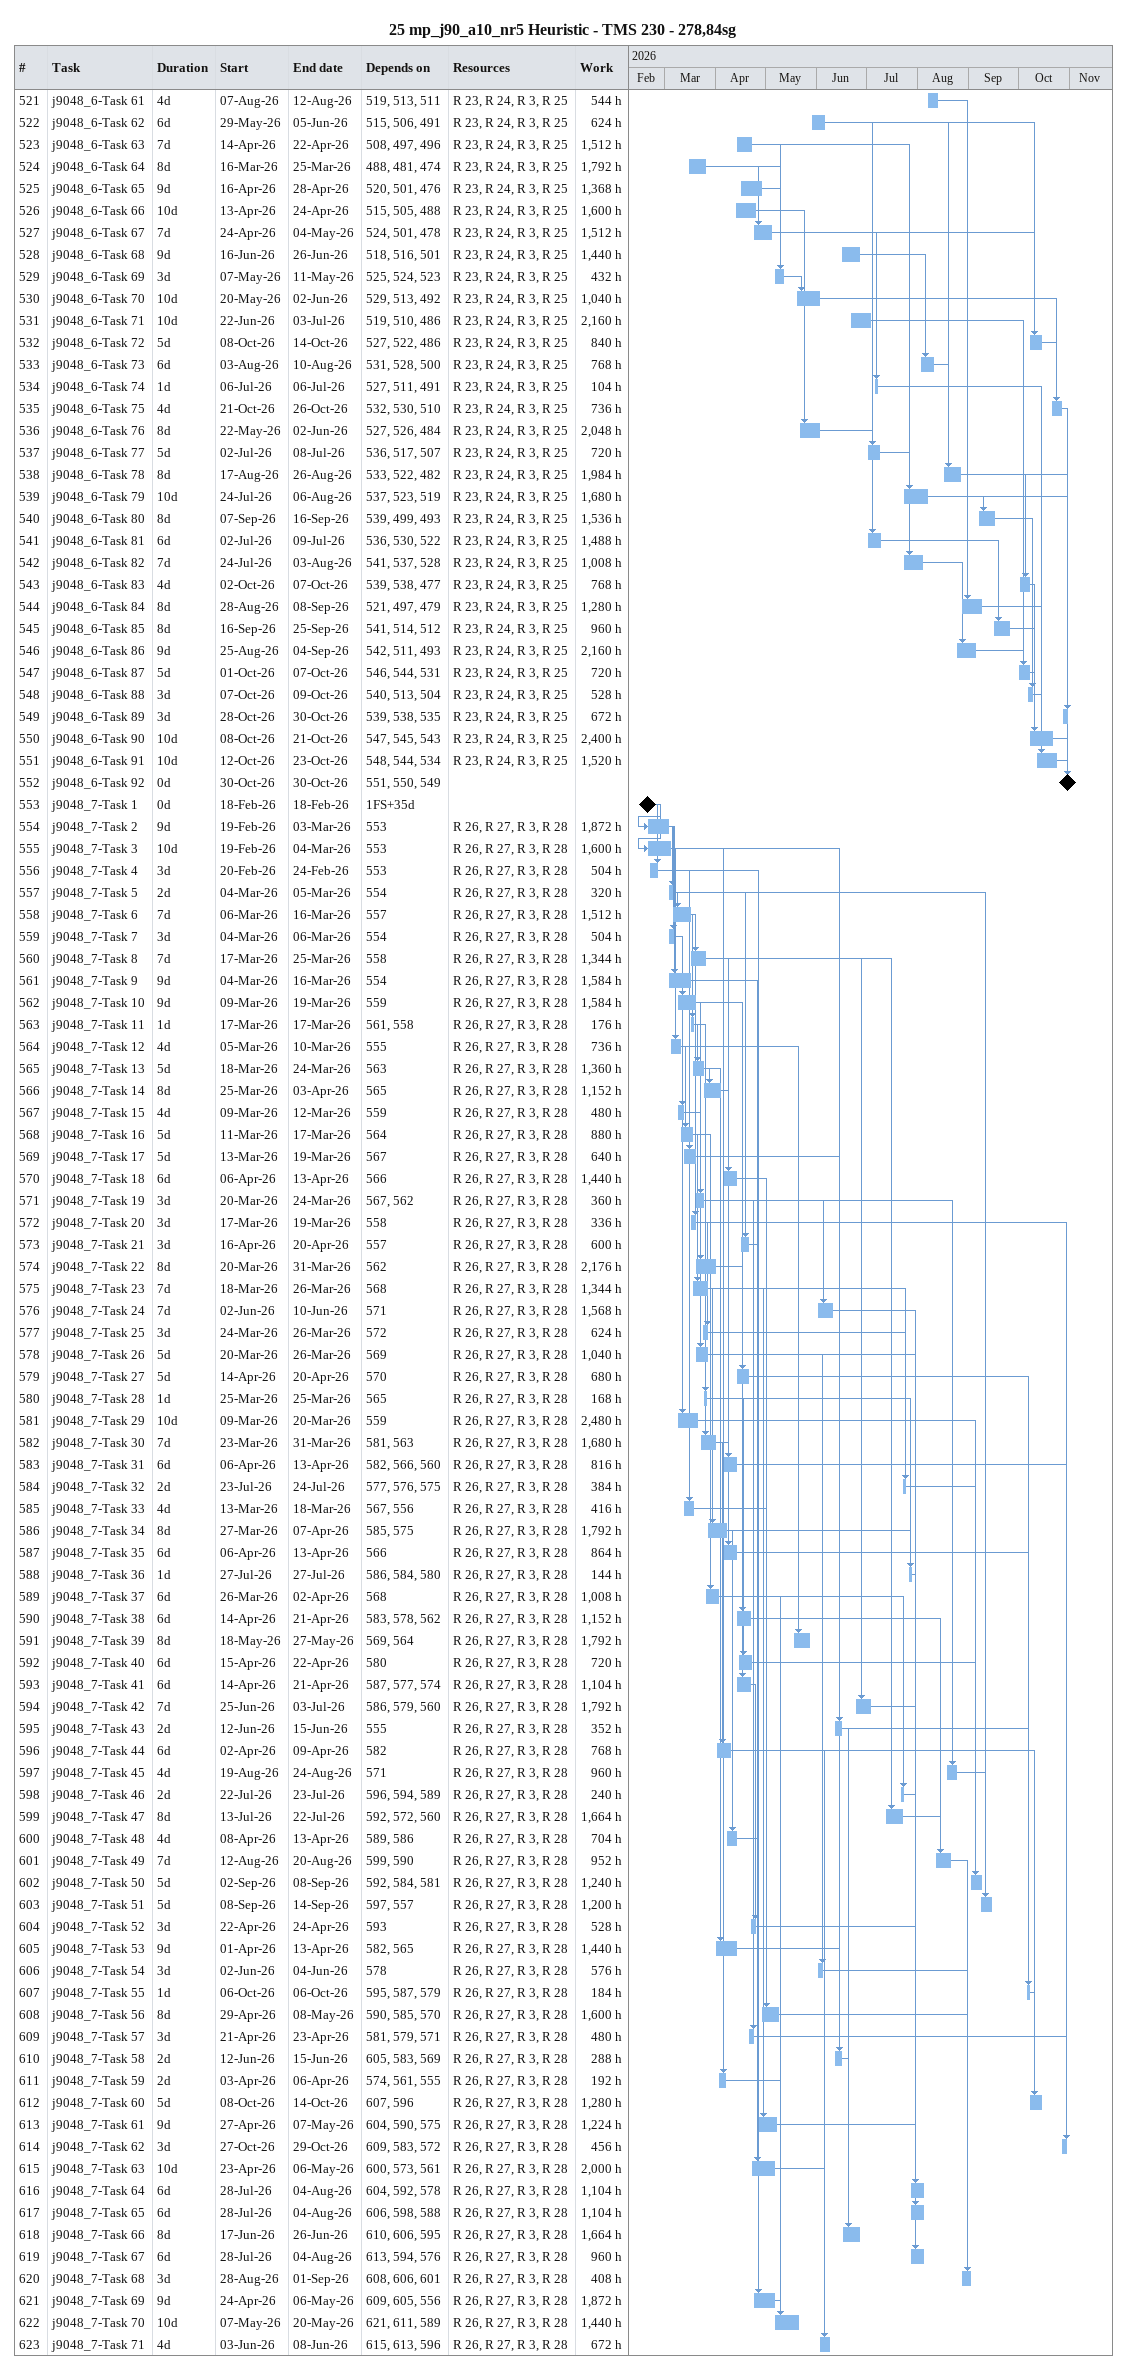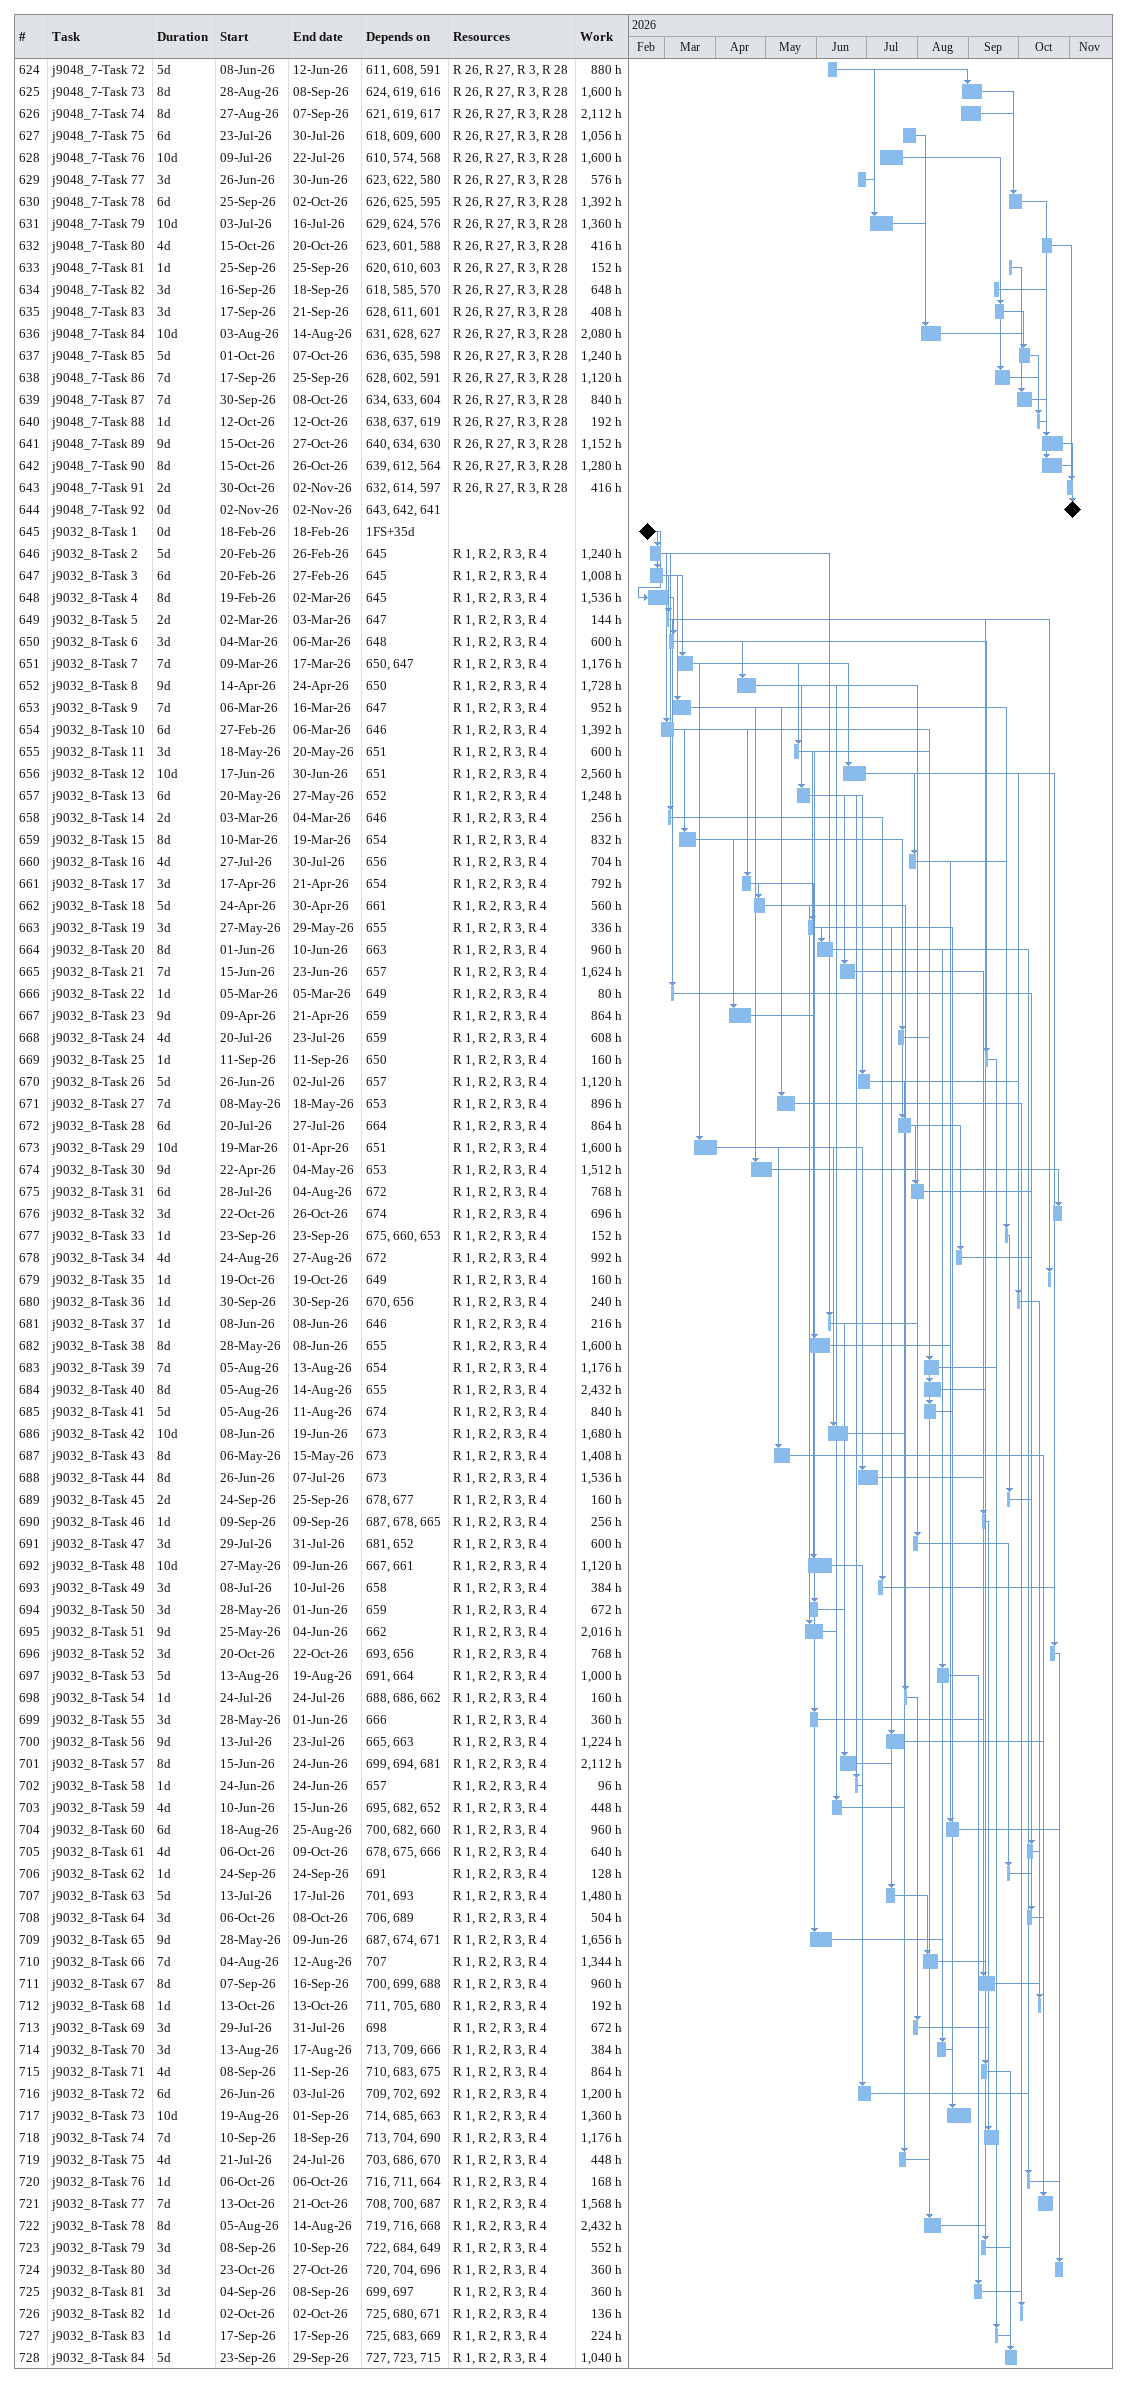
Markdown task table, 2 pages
25 mp_j90_a10_nr5 Heuristic - TMS 230 - 278,84sg

| ID | Task | Duration | Start | Finish | Predecessors | Resources | Work (h) |
|---|---|---|---|---|---|---|---|
| 521 | j9048_6-Task 61 | 4d | 2026-08-07 | 2026-08-12 | 519, 513, 511 | R 23, R 24, R 3, R 25 | 544 |
| 522 | j9048_6-Task 62 | 6d | 2026-05-29 | 2026-06-05 | 515, 506, 491 | R 23, R 24, R 3, R 25 | 624 |
| 523 | j9048_6-Task 63 | 7d | 2026-04-14 | 2026-04-22 | 508, 497, 496 | R 23, R 24, R 3, R 25 | 1512 |
| 524 | j9048_6-Task 64 | 8d | 2026-03-16 | 2026-03-25 | 488, 481, 474 | R 23, R 24, R 3, R 25 | 1792 |
| 525 | j9048_6-Task 65 | 9d | 2026-04-16 | 2026-04-28 | 520, 501, 476 | R 23, R 24, R 3, R 25 | 1368 |
| 526 | j9048_6-Task 66 | 10d | 2026-04-13 | 2026-04-24 | 515, 505, 488 | R 23, R 24, R 3, R 25 | 1600 |
| 527 | j9048_6-Task 67 | 7d | 2026-04-24 | 2026-05-04 | 524, 501, 478 | R 23, R 24, R 3, R 25 | 1512 |
| 528 | j9048_6-Task 68 | 9d | 2026-06-16 | 2026-06-26 | 518, 516, 501 | R 23, R 24, R 3, R 25 | 1440 |
| 529 | j9048_6-Task 69 | 3d | 2026-05-07 | 2026-05-11 | 525, 524, 523 | R 23, R 24, R 3, R 25 | 432 |
| 530 | j9048_6-Task 70 | 10d | 2026-05-20 | 2026-06-02 | 529, 513, 492 | R 23, R 24, R 3, R 25 | 1040 |
| 531 | j9048_6-Task 71 | 10d | 2026-06-22 | 2026-07-03 | 519, 510, 486 | R 23, R 24, R 3, R 25 | 2160 |
| 532 | j9048_6-Task 72 | 5d | 2026-10-08 | 2026-10-14 | 527, 522, 486 | R 23, R 24, R 3, R 25 | 840 |
| 533 | j9048_6-Task 73 | 6d | 2026-08-03 | 2026-08-10 | 531, 528, 500 | R 23, R 24, R 3, R 25 | 768 |
| 534 | j9048_6-Task 74 | 1d | 2026-07-06 | 2026-07-06 | 527, 511, 491 | R 23, R 24, R 3, R 25 | 104 |
| 535 | j9048_6-Task 75 | 4d | 2026-10-21 | 2026-10-26 | 532, 530, 510 | R 23, R 24, R 3, R 25 | 736 |
| 536 | j9048_6-Task 76 | 8d | 2026-05-22 | 2026-06-02 | 527, 526, 484 | R 23, R 24, R 3, R 25 | 2048 |
| 537 | j9048_6-Task 77 | 5d | 2026-07-02 | 2026-07-08 | 536, 517, 507 | R 23, R 24, R 3, R 25 | 720 |
| 538 | j9048_6-Task 78 | 8d | 2026-08-17 | 2026-08-26 | 533, 522, 482 | R 23, R 24, R 3, R 25 | 1984 |
| 539 | j9048_6-Task 79 | 10d | 2026-07-24 | 2026-08-06 | 537, 523, 519 | R 23, R 24, R 3, R 25 | 1680 |
| 540 | j9048_6-Task 80 | 8d | 2026-09-07 | 2026-09-16 | 539, 499, 493 | R 23, R 24, R 3, R 25 | 1536 |
| 541 | j9048_6-Task 81 | 6d | 2026-07-02 | 2026-07-09 | 536, 530, 522 | R 23, R 24, R 3, R 25 | 1488 |
| 542 | j9048_6-Task 82 | 7d | 2026-07-24 | 2026-08-03 | 541, 537, 528 | R 23, R 24, R 3, R 25 | 1008 |
| 543 | j9048_6-Task 83 | 4d | 2026-10-02 | 2026-10-07 | 539, 538, 477 | R 23, R 24, R 3, R 25 | 768 |
| 544 | j9048_6-Task 84 | 8d | 2026-08-28 | 2026-09-08 | 521, 497, 479 | R 23, R 24, R 3, R 25 | 1280 |
| 545 | j9048_6-Task 85 | 8d | 2026-09-16 | 2026-09-25 | 541, 514, 512 | R 23, R 24, R 3, R 25 | 960 |
| 546 | j9048_6-Task 86 | 9d | 2026-08-25 | 2026-09-04 | 542, 511, 493 | R 23, R 24, R 3, R 25 | 2160 |
| 547 | j9048_6-Task 87 | 5d | 2026-10-01 | 2026-10-07 | 546, 544, 531 | R 23, R 24, R 3, R 25 | 720 |
| 548 | j9048_6-Task 88 | 3d | 2026-10-07 | 2026-10-09 | 540, 513, 504 | R 23, R 24, R 3, R 25 | 528 |
| 549 | j9048_6-Task 89 | 3d | 2026-10-28 | 2026-10-30 | 539, 538, 535 | R 23, R 24, R 3, R 25 | 672 |
| 550 | j9048_6-Task 90 | 10d | 2026-10-08 | 2026-10-21 | 547, 545, 543 | R 23, R 24, R 3, R 25 | 2400 |
| 551 | j9048_6-Task 91 | 10d | 2026-10-12 | 2026-10-23 | 548, 544, 534 | R 23, R 24, R 3, R 25 | 1520 |
| 552 | j9048_6-Task 92 | 0d | 2026-10-30 | 2026-10-30 | 551, 550, 549 |  |  |
| 553 | j9048_7-Task 1 | 0d | 2026-02-18 | 2026-02-18 | 1FS+35d |  |  |
| 554 | j9048_7-Task 2 | 9d | 2026-02-19 | 2026-03-03 | 553 | R 26, R 27, R 3, R 28 | 1872 |
| 555 | j9048_7-Task 3 | 10d | 2026-02-19 | 2026-03-04 | 553 | R 26, R 27, R 3, R 28 | 1600 |
| 556 | j9048_7-Task 4 | 3d | 2026-02-20 | 2026-02-24 | 553 | R 26, R 27, R 3, R 28 | 504 |
| 557 | j9048_7-Task 5 | 2d | 2026-03-04 | 2026-03-05 | 554 | R 26, R 27, R 3, R 28 | 320 |
| 558 | j9048_7-Task 6 | 7d | 2026-03-06 | 2026-03-16 | 557 | R 26, R 27, R 3, R 28 | 1512 |
| 559 | j9048_7-Task 7 | 3d | 2026-03-04 | 2026-03-06 | 554 | R 26, R 27, R 3, R 28 | 504 |
| 560 | j9048_7-Task 8 | 7d | 2026-03-17 | 2026-03-25 | 558 | R 26, R 27, R 3, R 28 | 1344 |
| 561 | j9048_7-Task 9 | 9d | 2026-03-04 | 2026-03-16 | 554 | R 26, R 27, R 3, R 28 | 1584 |
| 562 | j9048_7-Task 10 | 9d | 2026-03-09 | 2026-03-19 | 559 | R 26, R 27, R 3, R 28 | 1584 |
| 563 | j9048_7-Task 11 | 1d | 2026-03-17 | 2026-03-17 | 561, 558 | R 26, R 27, R 3, R 28 | 176 |
| 564 | j9048_7-Task 12 | 4d | 2026-03-05 | 2026-03-10 | 555 | R 26, R 27, R 3, R 28 | 736 |
| 565 | j9048_7-Task 13 | 5d | 2026-03-18 | 2026-03-24 | 563 | R 26, R 27, R 3, R 28 | 1360 |
| 566 | j9048_7-Task 14 | 8d | 2026-03-25 | 2026-04-03 | 565 | R 26, R 27, R 3, R 28 | 1152 |
| 567 | j9048_7-Task 15 | 4d | 2026-03-09 | 2026-03-12 | 559 | R 26, R 27, R 3, R 28 | 480 |
| 568 | j9048_7-Task 16 | 5d | 2026-03-11 | 2026-03-17 | 564 | R 26, R 27, R 3, R 28 | 880 |
| 569 | j9048_7-Task 17 | 5d | 2026-03-13 | 2026-03-19 | 567 | R 26, R 27, R 3, R 28 | 640 |
| 570 | j9048_7-Task 18 | 6d | 2026-04-06 | 2026-04-13 | 566 | R 26, R 27, R 3, R 28 | 1440 |
| 571 | j9048_7-Task 19 | 3d | 2026-03-20 | 2026-03-24 | 567, 562 | R 26, R 27, R 3, R 28 | 360 |
| 572 | j9048_7-Task 20 | 3d | 2026-03-17 | 2026-03-19 | 558 | R 26, R 27, R 3, R 28 | 336 |
| 573 | j9048_7-Task 21 | 3d | 2026-04-16 | 2026-04-20 | 557 | R 26, R 27, R 3, R 28 | 600 |
| 574 | j9048_7-Task 22 | 8d | 2026-03-20 | 2026-03-31 | 562 | R 26, R 27, R 3, R 28 | 2176 |
| 575 | j9048_7-Task 23 | 7d | 2026-03-18 | 2026-03-26 | 568 | R 26, R 27, R 3, R 28 | 1344 |
| 576 | j9048_7-Task 24 | 7d | 2026-06-02 | 2026-06-10 | 571 | R 26, R 27, R 3, R 28 | 1568 |
| 577 | j9048_7-Task 25 | 3d | 2026-03-24 | 2026-03-26 | 572 | R 26, R 27, R 3, R 28 | 624 |
| 578 | j9048_7-Task 26 | 5d | 2026-03-20 | 2026-03-26 | 569 | R 26, R 27, R 3, R 28 | 1040 |
| 579 | j9048_7-Task 27 | 5d | 2026-04-14 | 2026-04-20 | 570 | R 26, R 27, R 3, R 28 | 680 |
| 580 | j9048_7-Task 28 | 1d | 2026-03-25 | 2026-03-25 | 565 | R 26, R 27, R 3, R 28 | 168 |
| 581 | j9048_7-Task 29 | 10d | 2026-03-09 | 2026-03-20 | 559 | R 26, R 27, R 3, R 28 | 2480 |
| 582 | j9048_7-Task 30 | 7d | 2026-03-23 | 2026-03-31 | 581, 563 | R 26, R 27, R 3, R 28 | 1680 |
| 583 | j9048_7-Task 31 | 6d | 2026-04-06 | 2026-04-13 | 582, 566, 560 | R 26, R 27, R 3, R 28 | 816 |
| 584 | j9048_7-Task 32 | 2d | 2026-07-23 | 2026-07-24 | 577, 576, 575 | R 26, R 27, R 3, R 28 | 384 |
| 585 | j9048_7-Task 33 | 4d | 2026-03-13 | 2026-03-18 | 567, 556 | R 26, R 27, R 3, R 28 | 416 |
| 586 | j9048_7-Task 34 | 8d | 2026-03-27 | 2026-04-07 | 585, 575 | R 26, R 27, R 3, R 28 | 1792 |
| 587 | j9048_7-Task 35 | 6d | 2026-04-06 | 2026-04-13 | 566 | R 26, R 27, R 3, R 28 | 864 |
| 588 | j9048_7-Task 36 | 1d | 2026-07-27 | 2026-07-27 | 586, 584, 580 | R 26, R 27, R 3, R 28 | 144 |
| 589 | j9048_7-Task 37 | 6d | 2026-03-26 | 2026-04-02 | 568 | R 26, R 27, R 3, R 28 | 1008 |
| 590 | j9048_7-Task 38 | 6d | 2026-04-14 | 2026-04-21 | 583, 578, 562 | R 26, R 27, R 3, R 28 | 1152 |
| 591 | j9048_7-Task 39 | 8d | 2026-05-18 | 2026-05-27 | 569, 564 | R 26, R 27, R 3, R 28 | 1792 |
| 592 | j9048_7-Task 40 | 6d | 2026-04-15 | 2026-04-22 | 580 | R 26, R 27, R 3, R 28 | 720 |
| 593 | j9048_7-Task 41 | 6d | 2026-04-14 | 2026-04-21 | 587, 577, 574 | R 26, R 27, R 3, R 28 | 1104 |
| 594 | j9048_7-Task 42 | 7d | 2026-06-25 | 2026-07-03 | 586, 579, 560 | R 26, R 27, R 3, R 28 | 1792 |
| 595 | j9048_7-Task 43 | 2d | 2026-06-12 | 2026-06-15 | 555 | R 26, R 27, R 3, R 28 | 352 |
| 596 | j9048_7-Task 44 | 6d | 2026-04-02 | 2026-04-09 | 582 | R 26, R 27, R 3, R 28 | 768 |
| 597 | j9048_7-Task 45 | 4d | 2026-08-19 | 2026-08-24 | 571 | R 26, R 27, R 3, R 28 | 960 |
| 598 | j9048_7-Task 46 | 2d | 2026-07-22 | 2026-07-23 | 596, 594, 589 | R 26, R 27, R 3, R 28 | 240 |
| 599 | j9048_7-Task 47 | 8d | 2026-07-13 | 2026-07-22 | 592, 572, 560 | R 26, R 27, R 3, R 28 | 1664 |
| 600 | j9048_7-Task 48 | 4d | 2026-04-08 | 2026-04-13 | 589, 586 | R 26, R 27, R 3, R 28 | 704 |
| 601 | j9048_7-Task 49 | 7d | 2026-08-12 | 2026-08-20 | 599, 590 | R 26, R 27, R 3, R 28 | 952 |
| 602 | j9048_7-Task 50 | 5d | 2026-09-02 | 2026-09-08 | 592, 584, 581 | R 26, R 27, R 3, R 28 | 1240 |
| 603 | j9048_7-Task 51 | 5d | 2026-09-08 | 2026-09-14 | 597, 557 | R 26, R 27, R 3, R 28 | 1200 |
| 604 | j9048_7-Task 52 | 3d | 2026-04-22 | 2026-04-24 | 593 | R 26, R 27, R 3, R 28 | 528 |
| 605 | j9048_7-Task 53 | 9d | 2026-04-01 | 2026-04-13 | 582, 565 | R 26, R 27, R 3, R 28 | 1440 |
| 606 | j9048_7-Task 54 | 3d | 2026-06-02 | 2026-06-04 | 578 | R 26, R 27, R 3, R 28 | 576 |
| 607 | j9048_7-Task 55 | 1d | 2026-10-06 | 2026-10-06 | 595, 587, 579 | R 26, R 27, R 3, R 28 | 184 |
| 608 | j9048_7-Task 56 | 8d | 2026-04-29 | 2026-05-08 | 590, 585, 570 | R 26, R 27, R 3, R 28 | 1600 |
| 609 | j9048_7-Task 57 | 3d | 2026-04-21 | 2026-04-23 | 581, 579, 571 | R 26, R 27, R 3, R 28 | 480 |
| 610 | j9048_7-Task 58 | 2d | 2026-06-12 | 2026-06-15 | 605, 583, 569 | R 26, R 27, R 3, R 28 | 288 |
| 611 | j9048_7-Task 59 | 2d | 2026-04-03 | 2026-04-06 | 574, 561, 555 | R 26, R 27, R 3, R 28 | 192 |
| 612 | j9048_7-Task 60 | 5d | 2026-10-08 | 2026-10-14 | 607, 596 | R 26, R 27, R 3, R 28 | 1280 |
| 613 | j9048_7-Task 61 | 9d | 2026-04-27 | 2026-05-07 | 604, 590, 575 | R 26, R 27, R 3, R 28 | 1224 |
| 614 | j9048_7-Task 62 | 3d | 2026-10-27 | 2026-10-29 | 609, 583, 572 | R 26, R 27, R 3, R 28 | 456 |
| 615 | j9048_7-Task 63 | 10d | 2026-04-23 | 2026-05-06 | 600, 573, 561 | R 26, R 27, R 3, R 28 | 2000 |
| 616 | j9048_7-Task 64 | 6d | 2026-07-28 | 2026-08-04 | 604, 592, 578 | R 26, R 27, R 3, R 28 | 1104 |
| 617 | j9048_7-Task 65 | 6d | 2026-07-28 | 2026-08-04 | 606, 598, 588 | R 26, R 27, R 3, R 28 | 1104 |
| 618 | j9048_7-Task 66 | 8d | 2026-06-17 | 2026-06-26 | 610, 606, 595 | R 26, R 27, R 3, R 28 | 1664 |
| 619 | j9048_7-Task 67 | 6d | 2026-07-28 | 2026-08-04 | 613, 594, 576 | R 26, R 27, R 3, R 28 | 960 |
| 620 | j9048_7-Task 68 | 3d | 2026-08-28 | 2026-09-01 | 608, 606, 601 | R 26, R 27, R 3, R 28 | 408 |
| 621 | j9048_7-Task 69 | 9d | 2026-04-24 | 2026-05-06 | 609, 605, 556 | R 26, R 27, R 3, R 28 | 1872 |
| 622 | j9048_7-Task 70 | 10d | 2026-05-07 | 2026-05-20 | 621, 611, 589 | R 26, R 27, R 3, R 28 | 1440 |
| 623 | j9048_7-Task 71 | 4d | 2026-06-03 | 2026-06-08 | 615, 613, 596 | R 26, R 27, R 3, R 28 | 672 |
| 624 | j9048_7-Task 72 | 5d | 2026-06-08 | 2026-06-12 | 611, 608, 591 | R 26, R 27, R 3, R 28 | 880 |
| 625 | j9048_7-Task 73 | 8d | 2026-08-28 | 2026-09-08 | 624, 619, 616 | R 26, R 27, R 3, R 28 | 1600 |
| 626 | j9048_7-Task 74 | 8d | 2026-08-27 | 2026-09-07 | 621, 619, 617 | R 26, R 27, R 3, R 28 | 2112 |
| 627 | j9048_7-Task 75 | 6d | 2026-07-23 | 2026-07-30 | 618, 609, 600 | R 26, R 27, R 3, R 28 | 1056 |
| 628 | j9048_7-Task 76 | 10d | 2026-07-09 | 2026-07-22 | 610, 574, 568 | R 26, R 27, R 3, R 28 | 1600 |
| 629 | j9048_7-Task 77 | 3d | 2026-06-26 | 2026-06-30 | 623, 622, 580 | R 26, R 27, R 3, R 28 | 576 |
| 630 | j9048_7-Task 78 | 6d | 2026-09-25 | 2026-10-02 | 626, 625, 595 | R 26, R 27, R 3, R 28 | 1392 |
| 631 | j9048_7-Task 79 | 10d | 2026-07-03 | 2026-07-16 | 629, 624, 576 | R 26, R 27, R 3, R 28 | 1360 |
| 632 | j9048_7-Task 80 | 4d | 2026-10-15 | 2026-10-20 | 623, 601, 588 | R 26, R 27, R 3, R 28 | 416 |
| 633 | j9048_7-Task 81 | 1d | 2026-09-25 | 2026-09-25 | 620, 610, 603 | R 26, R 27, R 3, R 28 | 152 |
| 634 | j9048_7-Task 82 | 3d | 2026-09-16 | 2026-09-18 | 618, 585, 570 | R 26, R 27, R 3, R 28 | 648 |
| 635 | j9048_7-Task 83 | 3d | 2026-09-17 | 2026-09-21 | 628, 611, 601 | R 26, R 27, R 3, R 28 | 408 |
| 636 | j9048_7-Task 84 | 10d | 2026-08-03 | 2026-08-14 | 631, 628, 627 | R 26, R 27, R 3, R 28 | 2080 |
| 637 | j9048_7-Task 85 | 5d | 2026-10-01 | 2026-10-07 | 636, 635, 598 | R 26, R 27, R 3, R 28 | 1240 |
| 638 | j9048_7-Task 86 | 7d | 2026-09-17 | 2026-09-25 | 628, 602, 591 | R 26, R 27, R 3, R 28 | 1120 |
| 639 | j9048_7-Task 87 | 7d | 2026-09-30 | 2026-10-08 | 634, 633, 604 | R 26, R 27, R 3, R 28 | 840 |
| 640 | j9048_7-Task 88 | 1d | 2026-10-12 | 2026-10-12 | 638, 637, 619 | R 26, R 27, R 3, R 28 | 192 |
| 641 | j9048_7-Task 89 | 9d | 2026-10-15 | 2026-10-27 | 640, 634, 630 | R 26, R 27, R 3, R 28 | 1152 |
| 642 | j9048_7-Task 90 | 8d | 2026-10-15 | 2026-10-26 | 639, 612, 564 | R 26, R 27, R 3, R 28 | 1280 |
| 643 | j9048_7-Task 91 | 2d | 2026-10-30 | 2026-11-02 | 632, 614, 597 | R 26, R 27, R 3, R 28 | 416 |
| 644 | j9048_7-Task 92 | 0d | 2026-11-02 | 2026-11-02 | 643, 642, 641 |  |  |
| 645 | j9032_8-Task 1 | 0d | 2026-02-18 | 2026-02-18 | 1FS+35d |  |  |
| 646 | j9032_8-Task 2 | 5d | 2026-02-20 | 2026-02-26 | 645 | R 1, R 2, R 3, R 4 | 1240 |
| 647 | j9032_8-Task 3 | 6d | 2026-02-20 | 2026-02-27 | 645 | R 1, R 2, R 3, R 4 | 1008 |
| 648 | j9032_8-Task 4 | 8d | 2026-02-19 | 2026-03-02 | 645 | R 1, R 2, R 3, R 4 | 1536 |
| 649 | j9032_8-Task 5 | 2d | 2026-03-02 | 2026-03-03 | 647 | R 1, R 2, R 3, R 4 | 144 |
| 650 | j9032_8-Task 6 | 3d | 2026-03-04 | 2026-03-06 | 648 | R 1, R 2, R 3, R 4 | 600 |
| 651 | j9032_8-Task 7 | 7d | 2026-03-09 | 2026-03-17 | 650, 647 | R 1, R 2, R 3, R 4 | 1176 |
| 652 | j9032_8-Task 8 | 9d | 2026-04-14 | 2026-04-24 | 650 | R 1, R 2, R 3, R 4 | 1728 |
| 653 | j9032_8-Task 9 | 7d | 2026-03-06 | 2026-03-16 | 647 | R 1, R 2, R 3, R 4 | 952 |
| 654 | j9032_8-Task 10 | 6d | 2026-02-27 | 2026-03-06 | 646 | R 1, R 2, R 3, R 4 | 1392 |
| 655 | j9032_8-Task 11 | 3d | 2026-05-18 | 2026-05-20 | 651 | R 1, R 2, R 3, R 4 | 600 |
| 656 | j9032_8-Task 12 | 10d | 2026-06-17 | 2026-06-30 | 651 | R 1, R 2, R 3, R 4 | 2560 |
| 657 | j9032_8-Task 13 | 6d | 2026-05-20 | 2026-05-27 | 652 | R 1, R 2, R 3, R 4 | 1248 |
| 658 | j9032_8-Task 14 | 2d | 2026-03-03 | 2026-03-04 | 646 | R 1, R 2, R 3, R 4 | 256 |
| 659 | j9032_8-Task 15 | 8d | 2026-03-10 | 2026-03-19 | 654 | R 1, R 2, R 3, R 4 | 832 |
| 660 | j9032_8-Task 16 | 4d | 2026-07-27 | 2026-07-30 | 656 | R 1, R 2, R 3, R 4 | 704 |
| 661 | j9032_8-Task 17 | 3d | 2026-04-17 | 2026-04-21 | 654 | R 1, R 2, R 3, R 4 | 792 |
| 662 | j9032_8-Task 18 | 5d | 2026-04-24 | 2026-04-30 | 661 | R 1, R 2, R 3, R 4 | 560 |
| 663 | j9032_8-Task 19 | 3d | 2026-05-27 | 2026-05-29 | 655 | R 1, R 2, R 3, R 4 | 336 |
| 664 | j9032_8-Task 20 | 8d | 2026-06-01 | 2026-06-10 | 663 | R 1, R 2, R 3, R 4 | 960 |
| 665 | j9032_8-Task 21 | 7d | 2026-06-15 | 2026-06-23 | 657 | R 1, R 2, R 3, R 4 | 1624 |
| 666 | j9032_8-Task 22 | 1d | 2026-03-05 | 2026-03-05 | 649 | R 1, R 2, R 3, R 4 | 80 |
| 667 | j9032_8-Task 23 | 9d | 2026-04-09 | 2026-04-21 | 659 | R 1, R 2, R 3, R 4 | 864 |
| 668 | j9032_8-Task 24 | 4d | 2026-07-20 | 2026-07-23 | 659 | R 1, R 2, R 3, R 4 | 608 |
| 669 | j9032_8-Task 25 | 1d | 2026-09-11 | 2026-09-11 | 650 | R 1, R 2, R 3, R 4 | 160 |
| 670 | j9032_8-Task 26 | 5d | 2026-06-26 | 2026-07-02 | 657 | R 1, R 2, R 3, R 4 | 1120 |
| 671 | j9032_8-Task 27 | 7d | 2026-05-08 | 2026-05-18 | 653 | R 1, R 2, R 3, R 4 | 896 |
| 672 | j9032_8-Task 28 | 6d | 2026-07-20 | 2026-07-27 | 664 | R 1, R 2, R 3, R 4 | 864 |
| 673 | j9032_8-Task 29 | 10d | 2026-03-19 | 2026-04-01 | 651 | R 1, R 2, R 3, R 4 | 1600 |
| 674 | j9032_8-Task 30 | 9d | 2026-04-22 | 2026-05-04 | 653 | R 1, R 2, R 3, R 4 | 1512 |
| 675 | j9032_8-Task 31 | 6d | 2026-07-28 | 2026-08-04 | 672 | R 1, R 2, R 3, R 4 | 768 |
| 676 | j9032_8-Task 32 | 3d | 2026-10-22 | 2026-10-26 | 674 | R 1, R 2, R 3, R 4 | 696 |
| 677 | j9032_8-Task 33 | 1d | 2026-09-23 | 2026-09-23 | 675, 660, 653 | R 1, R 2, R 3, R 4 | 152 |
| 678 | j9032_8-Task 34 | 4d | 2026-08-24 | 2026-08-27 | 672 | R 1, R 2, R 3, R 4 | 992 |
| 679 | j9032_8-Task 35 | 1d | 2026-10-19 | 2026-10-19 | 649 | R 1, R 2, R 3, R 4 | 160 |
| 680 | j9032_8-Task 36 | 1d | 2026-09-30 | 2026-09-30 | 670, 656 | R 1, R 2, R 3, R 4 | 240 |
| 681 | j9032_8-Task 37 | 1d | 2026-06-08 | 2026-06-08 | 646 | R 1, R 2, R 3, R 4 | 216 |
| 682 | j9032_8-Task 38 | 8d | 2026-05-28 | 2026-06-08 | 655 | R 1, R 2, R 3, R 4 | 1600 |
| 683 | j9032_8-Task 39 | 7d | 2026-08-05 | 2026-08-13 | 654 | R 1, R 2, R 3, R 4 | 1176 |
| 684 | j9032_8-Task 40 | 8d | 2026-08-05 | 2026-08-14 | 655 | R 1, R 2, R 3, R 4 | 2432 |
| 685 | j9032_8-Task 41 | 5d | 2026-08-05 | 2026-08-11 | 674 | R 1, R 2, R 3, R 4 | 840 |
| 686 | j9032_8-Task 42 | 10d | 2026-06-08 | 2026-06-19 | 673 | R 1, R 2, R 3, R 4 | 1680 |
| 687 | j9032_8-Task 43 | 8d | 2026-05-06 | 2026-05-15 | 673 | R 1, R 2, R 3, R 4 | 1408 |
| 688 | j9032_8-Task 44 | 8d | 2026-06-26 | 2026-07-07 | 673 | R 1, R 2, R 3, R 4 | 1536 |
| 689 | j9032_8-Task 45 | 2d | 2026-09-24 | 2026-09-25 | 678, 677 | R 1, R 2, R 3, R 4 | 160 |
| 690 | j9032_8-Task 46 | 1d | 2026-09-09 | 2026-09-09 | 687, 678, 665 | R 1, R 2, R 3, R 4 | 256 |
| 691 | j9032_8-Task 47 | 3d | 2026-07-29 | 2026-07-31 | 681, 652 | R 1, R 2, R 3, R 4 | 600 |
| 692 | j9032_8-Task 48 | 10d | 2026-05-27 | 2026-06-09 | 667, 661 | R 1, R 2, R 3, R 4 | 1120 |
| 693 | j9032_8-Task 49 | 3d | 2026-07-08 | 2026-07-10 | 658 | R 1, R 2, R 3, R 4 | 384 |
| 694 | j9032_8-Task 50 | 3d | 2026-05-28 | 2026-06-01 | 659 | R 1, R 2, R 3, R 4 | 672 |
| 695 | j9032_8-Task 51 | 9d | 2026-05-25 | 2026-06-04 | 662 | R 1, R 2, R 3, R 4 | 2016 |
| 696 | j9032_8-Task 52 | 3d | 2026-10-20 | 2026-10-22 | 693, 656 | R 1, R 2, R 3, R 4 | 768 |
| 697 | j9032_8-Task 53 | 5d | 2026-08-13 | 2026-08-19 | 691, 664 | R 1, R 2, R 3, R 4 | 1000 |
| 698 | j9032_8-Task 54 | 1d | 2026-07-24 | 2026-07-24 | 688, 686, 662 | R 1, R 2, R 3, R 4 | 160 |
| 699 | j9032_8-Task 55 | 3d | 2026-05-28 | 2026-06-01 | 666 | R 1, R 2, R 3, R 4 | 360 |
| 700 | j9032_8-Task 56 | 9d | 2026-07-13 | 2026-07-23 | 665, 663 | R 1, R 2, R 3, R 4 | 1224 |
| 701 | j9032_8-Task 57 | 8d | 2026-06-15 | 2026-06-24 | 699, 694, 681 | R 1, R 2, R 3, R 4 | 2112 |
| 702 | j9032_8-Task 58 | 1d | 2026-06-24 | 2026-06-24 | 657 | R 1, R 2, R 3, R 4 | 96 |
| 703 | j9032_8-Task 59 | 4d | 2026-06-10 | 2026-06-15 | 695, 682, 652 | R 1, R 2, R 3, R 4 | 448 |
| 704 | j9032_8-Task 60 | 6d | 2026-08-18 | 2026-08-25 | 700, 682, 660 | R 1, R 2, R 3, R 4 | 960 |
| 705 | j9032_8-Task 61 | 4d | 2026-10-06 | 2026-10-09 | 678, 675, 666 | R 1, R 2, R 3, R 4 | 640 |
| 706 | j9032_8-Task 62 | 1d | 2026-09-24 | 2026-09-24 | 691 | R 1, R 2, R 3, R 4 | 128 |
| 707 | j9032_8-Task 63 | 5d | 2026-07-13 | 2026-07-17 | 701, 693 | R 1, R 2, R 3, R 4 | 1480 |
| 708 | j9032_8-Task 64 | 3d | 2026-10-06 | 2026-10-08 | 706, 689 | R 1, R 2, R 3, R 4 | 504 |
| 709 | j9032_8-Task 65 | 9d | 2026-05-28 | 2026-06-09 | 687, 674, 671 | R 1, R 2, R 3, R 4 | 1656 |
| 710 | j9032_8-Task 66 | 7d | 2026-08-04 | 2026-08-12 | 707 | R 1, R 2, R 3, R 4 | 1344 |
| 711 | j9032_8-Task 67 | 8d | 2026-09-07 | 2026-09-16 | 700, 699, 688 | R 1, R 2, R 3, R 4 | 960 |
| 712 | j9032_8-Task 68 | 1d | 2026-10-13 | 2026-10-13 | 711, 705, 680 | R 1, R 2, R 3, R 4 | 192 |
| 713 | j9032_8-Task 69 | 3d | 2026-07-29 | 2026-07-31 | 698 | R 1, R 2, R 3, R 4 | 672 |
| 714 | j9032_8-Task 70 | 3d | 2026-08-13 | 2026-08-17 | 713, 709, 666 | R 1, R 2, R 3, R 4 | 384 |
| 715 | j9032_8-Task 71 | 4d | 2026-09-08 | 2026-09-11 | 710, 683, 675 | R 1, R 2, R 3, R 4 | 864 |
| 716 | j9032_8-Task 72 | 6d | 2026-06-26 | 2026-07-03 | 709, 702, 692 | R 1, R 2, R 3, R 4 | 1200 |
| 717 | j9032_8-Task 73 | 10d | 2026-08-19 | 2026-09-01 | 714, 685, 663 | R 1, R 2, R 3, R 4 | 1360 |
| 718 | j9032_8-Task 74 | 7d | 2026-09-10 | 2026-09-18 | 713, 704, 690 | R 1, R 2, R 3, R 4 | 1176 |
| 719 | j9032_8-Task 75 | 4d | 2026-07-21 | 2026-07-24 | 703, 686, 670 | R 1, R 2, R 3, R 4 | 448 |
| 720 | j9032_8-Task 76 | 1d | 2026-10-06 | 2026-10-06 | 716, 711, 664 | R 1, R 2, R 3, R 4 | 168 |
| 721 | j9032_8-Task 77 | 7d | 2026-10-13 | 2026-10-21 | 708, 700, 687 | R 1, R 2, R 3, R 4 | 1568 |
| 722 | j9032_8-Task 78 | 8d | 2026-08-05 | 2026-08-14 | 719, 716, 668 | R 1, R 2, R 3, R 4 | 2432 |
| 723 | j9032_8-Task 79 | 3d | 2026-09-08 | 2026-09-10 | 722, 684, 649 | R 1, R 2, R 3, R 4 | 552 |
| 724 | j9032_8-Task 80 | 3d | 2026-10-23 | 2026-10-27 | 720, 704, 696 | R 1, R 2, R 3, R 4 | 360 |
| 725 | j9032_8-Task 81 | 3d | 2026-09-04 | 2026-09-08 | 699, 697 | R 1, R 2, R 3, R 4 | 360 |
| 726 | j9032_8-Task 82 | 1d | 2026-10-02 | 2026-10-02 | 725, 680, 671 | R 1, R 2, R 3, R 4 | 136 |
| 727 | j9032_8-Task 83 | 1d | 2026-09-17 | 2026-09-17 | 725, 683, 669 | R 1, R 2, R 3, R 4 | 224 |
| 728 | j9032_8-Task 84 | 5d | 2026-09-23 | 2026-09-29 | 727, 723, 715 | R 1, R 2, R 3, R 4 | 1040 |
